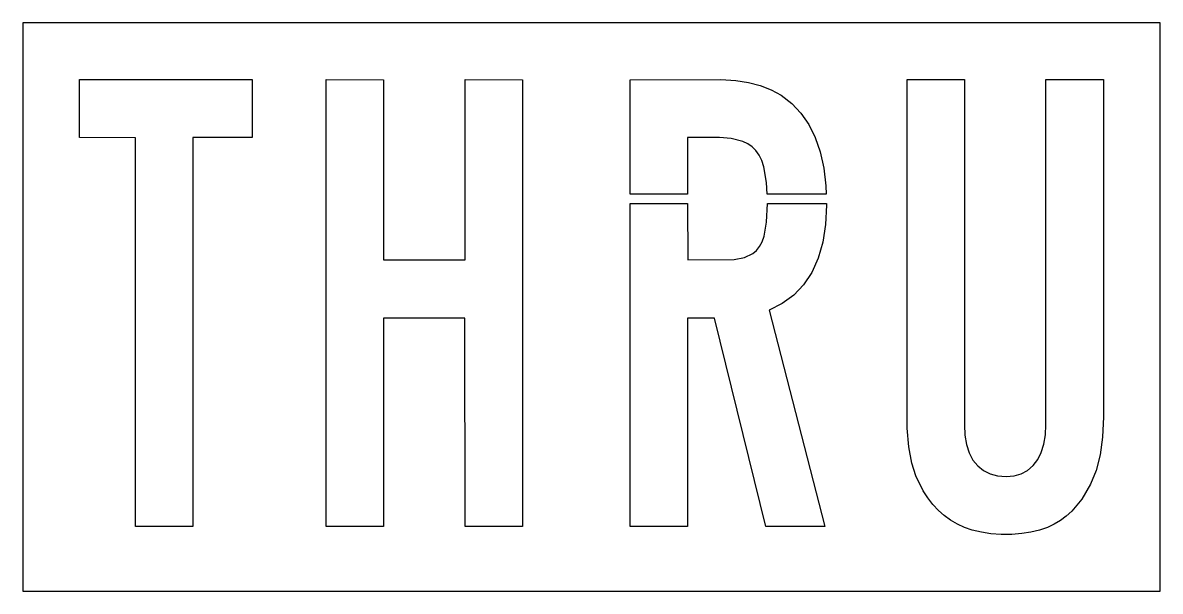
# Model space of a CAD drawing. Extents: x 0 to 60, y 0 to 30.
import ezdxf

# ---------------------------------------------------------------- set-up
doc = ezdxf.new("R2010")
doc.units = 0
doc.layers.add('CUT', color=7, linetype='Continuous')
doc.layers.add('OUTSIDE', color=1, linetype='Continuous')

msp = doc.modelspace()

# ---------------------------------------------------------------- linework, layer by layer
at = {"layer": 'CUT'}
for points in [[(5.9474, 3.4107), (5.9474, 23.9334), (3.0007, 23.9374), (3, 27), (12.0931, 27), (12.0938, 23.9374), (8.9779, 23.9367), (8.9779, 3.414)], [(19.0342, 3.4152), (16.0052, 3.4107), (16.0052, 27), (19.0342, 26.9955), (19.0352, 17.4812), (23.3286, 17.4812), (23.3286, 26.9965), (26.3617, 26.9948), (26.3617, 3.4107), (23.3286, 3.4112), (23.3218, 14.4186), (19.0369, 14.4186)], [(56.6273, 6.3716), (56.329, 5.646), (55.8598, 4.8544), (55.3375, 4.2283), (55.0457, 3.9636), (54.7397, 3.7369), (54.4068, 3.5381), (54.0516, 3.3715), (53.6347, 3.2248), (53.1806, 3.1135), (52.6949, 3.0394), (52.1669, 3.0012), (51.6019, 3), (51.0619, 3.038), (50.5627, 3.1137), (50.087, 3.23), (49.6793, 3.3708), (49.2972, 3.5449), (48.9406, 3.7518), (48.6084, 3.9917), (48.3002, 4.2649), (48.0106, 4.5767), (47.7449, 4.923), (47.5022, 5.3033), (47.1118, 6.0994), (46.9027, 6.7571), (46.7352, 7.6209), (46.6536, 8.5975), (46.6421, 26.9998), (49.6726, 26.9969), (49.6726, 8.7768), (49.6999, 8.2456), (49.783, 7.7497), (49.9241, 7.3058), (50.1216, 6.9257), (50.3698, 6.6165), (50.6707, 6.3733), (51.0238, 6.1975), (51.4205, 6.0933), (51.8659, 6.0584), (52.2859, 6.094), (52.669, 6.2015), (53.0052, 6.3792), (53.2987, 6.6297), (53.5406, 6.9481), (53.7269, 7.3251), (53.8608, 7.7632), (53.9414, 8.2607), (53.9669, 8.7822), (53.9681, 27), (57, 26.9981), (57, 9.2049), (56.9592, 8.1328), (56.8356, 7.1932)], [(38.8415, 23.0146), (38.669, 23.259), (38.4671, 23.4576), (38.2475, 23.6093), (37.9898, 23.7322), (37.359, 23.8895), (36.747, 23.9357), (35.0723, 23.9374), (35.0724, 20.9603), (32.0387, 20.9603), (32.0387, 26.9955), (36.814, 26.9998), (37.606, 26.9575), (38.2763, 26.8549), (38.9046, 26.6886), (39.4754, 26.4631), (40.0024, 26.173), (40.5638, 25.7455), (41.0469, 25.2355), (41.4609, 24.6333), (41.7969, 23.9506), (42.059, 23.1825), (42.2466, 22.3291), (42.3594, 21.3907), (42.3751, 20.9603), (39.2598, 20.9603), (39.2334, 21.5759), (39.0909, 22.4001), (38.9795, 22.7334)], [(40.6701, 15.6264), (40.0595, 15.1768), (39.3645, 14.834), (42.3086, 3.4107), (39.1946, 3.4138), (36.4962, 14.4186), (35.0692, 14.4118), (35.0692, 3.4138), (32.0387, 3.4107), (32.0387, 20.4583), (35.0724, 20.4583), (35.0726, 17.4812), (37.5266, 17.5008), (38.0757, 17.6089), (38.5022, 17.8188), (38.6978, 17.9884), (38.8614, 18.1972), (38.9951, 18.4468), (39.1007, 18.7395), (39.2375, 19.483), (39.2801, 20.4583), (42.3934, 20.4583), (42.3966, 20.3688), (42.3465, 19.3507), (42.1991, 18.4194), (41.957, 17.5794), (41.6186, 16.8276), (41.1887, 16.176)]]:
    msp.add_lwpolyline(points, close=True, dxfattribs=at)
at = {"layer": 'OUTSIDE'}
msp.add_lwpolyline([(0, 0), (60, 0), (60, 30), (0, 30)], close=True, dxfattribs=at)

doc.saveas('drawing.dxf')
